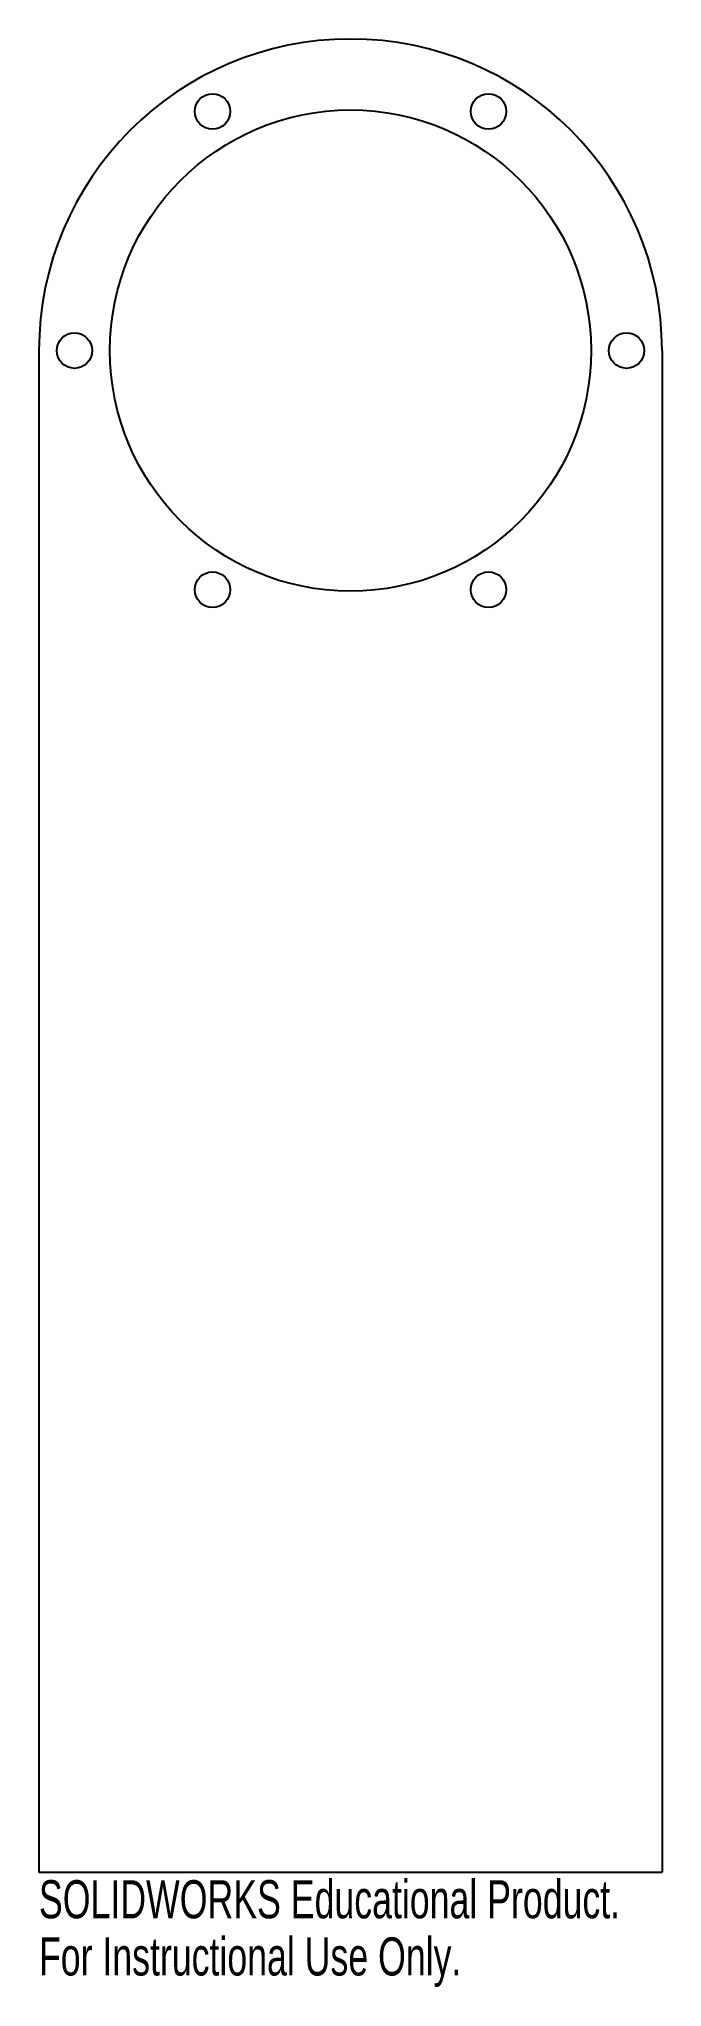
# Model space of a CAD drawing. Header units: millimetres. Extents: x -40 to 40, y -111 to 136.
import ezdxf

# ---------------------------------------------------------------- set-up
doc = ezdxf.new("R2010")
doc.units = ezdxf.units.MM
doc.styles.add('SLDTEXTSTYLE0', font='TXT', dxfattribs={"width": 0.7})

msp = doc.modelspace()

# ---------------------------------------------------------------- linework, layer by layer
at = {"color": 7, "linetype": 'Continuous', "lineweight": 25}
for p, q in [((-39.5, 96.44), (-39.5, -96.45)), ((39.5, 96.44), (39.5, -96.45)), ((-39.5, -96.45), (39.5, -96.45))]:
    msp.add_line(p, q, dxfattribs=at)
for centre, radius in [((-17.5, 126.76), 2.25), ((17.5, 126.76), 2.25), ((0, 96.44), 30.5), ((-35, 96.44), 2.25), ((35, 96.44), 2.25), ((-17.5, 66.13), 2.25), ((17.5, 66.13), 2.25)]:
    msp.add_circle(centre, radius, dxfattribs=at)
msp.add_arc((0, 96.44), 39.5, 360, 180, dxfattribs=at)

# ---------------------------------------------------------------- texts
at = {"color": 7, "linetype": 'Continuous', "char_height": 4.8336, "attachment_point": 1, "style": 'SLDTEXTSTYLE0'}
for s, insert in [('SOLIDWORKS Educational Product.', (-39.5, -97.46)), ('For Instructional Use Only.', (-39.5, -104.71))]:
    msp.add_mtext(s, dxfattribs=dict(at, insert=insert))

doc.saveas('drawing.dxf')
